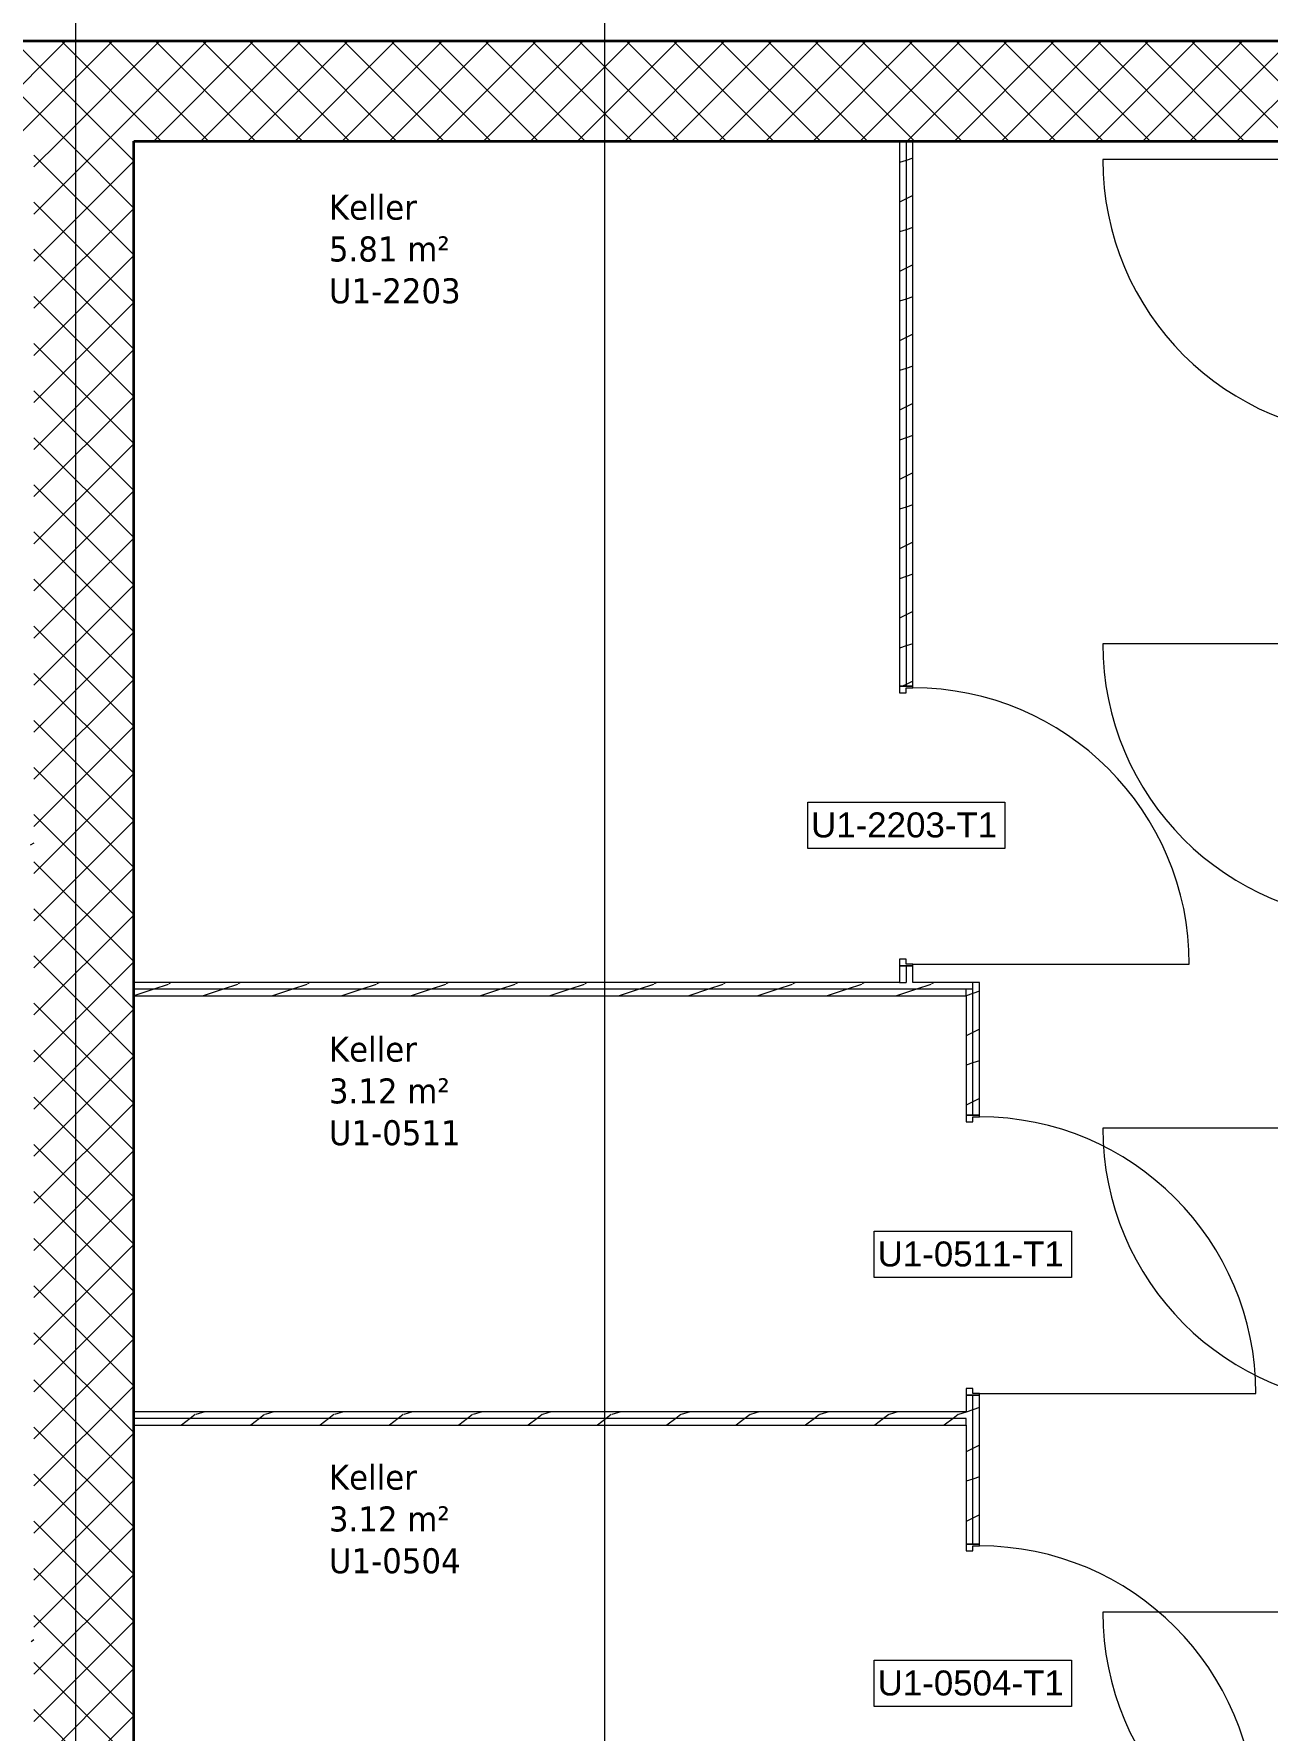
# Model space of a CAD drawing. Extents: x -982 to 937, y -179 to 616.
# Drawn here: x -160.2 to -86.1, y 421.2 to 523 of the extents above; entities that cross this region are included whole.
import ezdxf
from ezdxf.lldxf.tags import DXFTag

# ---------------------------------------------------------------- set-up
doc = ezdxf.new("R2010")
doc.units = 0
doc.layers.get('0').update_dxf_attribs({"lineweight": 13})
for name, color, linetype, lineweight in [('A-AREA-____-IDEN', 7, 'Continuous', 5), ('A-DOOR-____-IDEN', 7, 'Continuous', 5), ('A-DOOR-FRAM-MCUT', 7, 'Continuous', 9), ('A-DOOR-OPNG-OTLN', 7, 'Continuous', 9), ('A-WALL-____-MCUT', 7, 'Continuous', 35), ('A-WALL-____-PATT', 7, 'Continuous', 35), ('A-WALL-FNSH-MCUT', 7, 'Continuous', 35), ('S-GRID-____-OTLN', 7, 'Continuous', 5)]:
    doc.layers.add(name, color=color, linetype=linetype, lineweight=lineweight)
doc.styles.get("Standard").update_dxf_attribs({"font": 'arial.ttf'})
tags = doc.linetypes.add('_Rasterlinie_', pattern=[0.375, 0.2, -0.05, 0.075, -0.05]).pattern_tags.tags
tags[10:11] = [DXFTag(74, 4), DXFTag(75, 0), DXFTag(340, '0'), DXFTag(46, 1.0), DXFTag(50, 0.0), DXFTag(44, 0.0), DXFTag(45, 0.0)]
tags[8:9] = [DXFTag(74, 4), DXFTag(75, 0), DXFTag(340, '0'), DXFTag(46, 1.0), DXFTag(50, 0.0), DXFTag(44, 0.0), DXFTag(45, 0.0)]
tags[6:7] = [DXFTag(74, 4), DXFTag(75, 0), DXFTag(340, '0'), DXFTag(46, 1.0), DXFTag(50, 0.0), DXFTag(44, 0.0), DXFTag(45, 0.0)]
tags[4:5] = [DXFTag(74, 4), DXFTag(75, 0), DXFTag(340, '0'), DXFTag(46, 1.0), DXFTag(50, 0.0), DXFTag(44, 0.0), DXFTag(45, 0.0)]

# ---------------------------------------------------------------- blocks, each defined once
blk = doc.blocks.new('Referenz-A0UJ2GQRXE', base_point=(-954.02, -167.52))
at = {"layer": 'A-DOOR-____-IDEN', "color": 0, "linetype": 'Continuous', "ltscale": 0.13}
for p, q in [((-113.68, 476.91), (-101.84, 476.91)), ((-113.68, 474.13), (-113.68, 476.91)), ((-101.84, 476.91), (-101.84, 474.13)), ((-101.84, 474.13), (-113.68, 474.13)), ((-109.68, 451.15), (-97.84, 451.15)), ((-109.68, 448.37), (-109.68, 451.15)), ((-97.84, 451.15), (-97.84, 448.37)), ((-97.84, 448.37), (-109.68, 448.37)), ((-109.68, 425.39), (-97.84, 425.39)), ((-109.68, 422.61), (-109.68, 425.39)), ((-97.84, 425.39), (-97.84, 422.61)), ((-97.84, 422.61), (-109.68, 422.61))]:
    blk.add_line(p, q, dxfattribs=at)
at = {"layer": 'A-DOOR-FRAM-MCUT', "color": 0, "linetype": 'Continuous', "ltscale": 0.13}
for p, q in [((-107.36, 483.87), (-108.16, 483.87)), ((-108.16, 483.87), (-108.16, 483.47)), ((-107.76, 483.47), (-107.76, 483.77)), ((-107.76, 483.77), (-107.36, 483.77)), ((-107.36, 483.77), (-107.36, 483.87)), ((-108.16, 483.47), (-107.76, 483.47)), ((-107.76, 467.47), (-108.16, 467.47)), ((-108.16, 467.47), (-108.16, 467.07)), ((-107.76, 467.17), (-107.76, 467.47)), ((-108.16, 467.07), (-107.36, 467.07)), ((-107.36, 467.17), (-107.76, 467.17)), ((-107.36, 467.07), (-107.36, 467.17)), ((-103.36, 458.11), (-104.16, 458.11)), ((-104.16, 458.11), (-104.16, 457.71)), ((-104.16, 457.71), (-103.76, 457.71)), ((-103.76, 457.71), (-103.76, 458.01)), ((-103.76, 458.01), (-103.36, 458.01)), ((-103.36, 458.01), (-103.36, 458.11)), ((-103.76, 441.71), (-104.16, 441.71)), ((-104.16, 441.71), (-104.16, 441.31)), ((-104.16, 441.31), (-103.36, 441.31)), ((-103.76, 441.41), (-103.76, 441.71)), ((-103.36, 441.41), (-103.76, 441.41)), ((-103.36, 441.31), (-103.36, 441.41)), ((-103.36, 432.35), (-104.16, 432.35)), ((-104.16, 432.35), (-104.16, 431.95)), ((-104.16, 431.95), (-103.76, 431.95)), ((-103.76, 431.95), (-103.76, 432.25)), ((-103.76, 432.25), (-103.36, 432.25)), ((-103.36, 432.25), (-103.36, 432.35))]:
    blk.add_line(p, q, dxfattribs=at)
at = {"layer": 'A-DOOR-OPNG-OTLN', "color": 0, "linetype": 'Continuous', "ltscale": 0.13}
for p, q in [((-79.36, 515.49), (-95.96, 515.49)), ((-79.36, 486.42), (-95.96, 486.42)), ((-107.36, 467.17), (-90.76, 467.17)), ((-79.36, 457.34), (-95.96, 457.34)), ((-103.36, 441.41), (-86.76, 441.41)), ((-79.36, 428.27), (-95.96, 428.27))]:
    blk.add_line(p, q, dxfattribs=at)
for centre, major_axis in [((-79.36, 515.49), (-16.6, 0)), ((-79.36, 486.42), (-16.6, 0)), ((-107.36, 467.17), (16.6, 0)), ((-103.36, 441.41), (16.6, 0)), ((-79.36, 457.34), (-16.6, 0)), ((-103.36, 415.65), (16.6, 0)), ((-79.36, 428.27), (-16.6, 0))]:
    blk.add_ellipse(centre, major_axis=major_axis, ratio=1, start_param=0, end_param=1.570796, dxfattribs=at)
at = {"layer": 'A-WALL-____-MCUT', "color": 0, "linetype": 'Continuous', "ltscale": 0.35}
for p, q in [((246.34, 522.59), (-948.54, 522.59)), ((-154.16, 413.75), (-154.16, 516.59)), ((-154.16, 516.59), (-31.46, 516.59))]:
    blk.add_line(p, q, dxfattribs=at)
at = {"layer": 'A-WALL-____-MCUT', "color": 0, "linetype": 'Continuous', "lineweight": 9, "ltscale": 0.13}
for p, q in [((-107.76, 516.59), (-107.76, 483.87)), ((-107.76, 467.07), (-107.76, 466.07)), ((-103.76, 465.67), (-154.16, 465.67)), ((-108.16, 466.07), (-107.76, 466.07)), ((-104.16, 465.27), (-104.16, 465.67)), ((-103.76, 458.11), (-103.76, 466.07)), ((-103.76, 432.35), (-103.76, 441.31)), ((-104.16, 439.91), (-154.16, 439.91)), ((-104.16, 439.51), (-104.16, 439.91))]:
    blk.add_line(p, q, dxfattribs=at)
at = {"layer": 'A-WALL-____-PATT', "color": 0, "linetype": 'Continuous', "lineweight": 9, "ltscale": 0.13}
for p, q in [((-164.27, 516.59), (-158.27, 522.59)), ((-158.17, 516.59), (-164.17, 522.59)), ((-161.44, 516.59), (-155.44, 522.59)), ((-155.34, 516.59), (-161.34, 522.59)), ((-158.61, 516.59), (-152.61, 522.59)), ((-152.51, 516.59), (-158.51, 522.59)), ((-155.78, 516.59), (-149.78, 522.59)), ((-149.68, 516.59), (-155.68, 522.59)), ((-152.96, 516.59), (-146.96, 522.59)), ((-146.85, 516.59), (-152.85, 522.59)), ((-150.13, 516.59), (-144.13, 522.59)), ((-144.03, 516.59), (-150.03, 522.59)), ((-147.3, 516.59), (-141.3, 522.59)), ((-141.2, 516.59), (-147.2, 522.59)), ((-144.47, 516.59), (-138.47, 522.59)), ((-138.37, 516.59), (-144.37, 522.59)), ((-141.64, 516.59), (-135.64, 522.59)), ((-135.54, 516.59), (-141.54, 522.59)), ((-138.81, 516.59), (-132.81, 522.59)), ((-132.71, 516.59), (-138.71, 522.59)), ((-135.99, 516.59), (-129.99, 522.59)), ((-129.88, 516.59), (-135.88, 522.59)), ((-133.16, 516.59), (-127.16, 522.59)), ((-127.05, 516.59), (-133.05, 522.59)), ((-130.33, 516.59), (-124.33, 522.59)), ((-124.23, 516.59), (-130.23, 522.59)), ((-127.5, 516.59), (-121.5, 522.59)), ((-121.4, 516.59), (-127.4, 522.59)), ((-124.67, 516.59), (-118.67, 522.59)), ((-118.57, 516.59), (-124.57, 522.59)), ((-121.84, 516.59), (-115.84, 522.59)), ((-115.74, 516.59), (-121.74, 522.59)), ((-119.01, 516.59), (-113.01, 522.59)), ((-112.91, 516.59), (-118.91, 522.59)), ((-116.19, 516.59), (-110.19, 522.59)), ((-110.08, 516.59), (-116.08, 522.59)), ((-113.36, 516.59), (-107.36, 522.59)), ((-107.26, 516.59), (-113.26, 522.59)), ((-110.53, 516.59), (-104.53, 522.59)), ((-104.43, 516.59), (-110.43, 522.59)), ((-107.7, 516.59), (-101.7, 522.59)), ((-101.6, 516.59), (-107.6, 522.59)), ((-104.87, 516.59), (-98.87, 522.59)), ((-98.77, 516.59), (-104.77, 522.59)), ((-102.04, 516.59), (-96.04, 522.59)), ((-95.94, 516.59), (-101.94, 522.59)), ((-99.22, 516.59), (-93.22, 522.59)), ((-93.11, 516.59), (-99.11, 522.59)), ((-96.39, 516.59), (-90.39, 522.59)), ((-90.28, 516.59), (-96.28, 522.59)), ((-93.56, 516.59), (-87.56, 522.59)), ((-87.46, 516.59), (-93.46, 522.59)), ((-90.73, 516.59), (-84.73, 522.59)), ((-84.63, 516.59), (-90.63, 522.59)), ((-87.9, 516.59), (-81.9, 522.59)), ((-81.8, 516.59), (-87.8, 522.59)), ((-160.16, 515.05), (-158.61, 516.59)), ((-160.16, 512.22), (-155.78, 516.59)), ((-154.16, 512.58), (-158.17, 516.59)), ((-154.16, 515.41), (-155.34, 516.59)), ((-154.16, 509.76), (-160.16, 515.76)), ((-160.16, 509.39), (-154.16, 515.39)), ((-107.76, 515.44), (-108.16, 515.31)), ((-107.36, 515.58), (-107.76, 515.44)), ((-107.36, 513.34), (-107.76, 513.14)), ((-154.16, 506.93), (-160.16, 512.93)), ((-160.16, 506.56), (-154.16, 512.56)), ((-107.76, 513.14), (-108.16, 512.94)), ((-107.76, 511.28), (-108.16, 511.15)), ((-107.36, 511.41), (-107.76, 511.28)), ((-154.16, 504.1), (-160.16, 510.1)), ((-160.16, 503.73), (-154.16, 509.73)), ((-107.76, 508.97), (-108.16, 508.77)), ((-107.36, 509.17), (-107.76, 508.97)), ((-154.16, 501.27), (-160.16, 507.27)), ((-107.36, 507.25), (-107.76, 507.11)), ((-160.16, 500.9), (-154.16, 506.9)), ((-107.76, 507.11), (-108.16, 506.98)), ((-154.16, 498.44), (-160.16, 504.44)), ((-107.76, 504.81), (-108.16, 504.61)), ((-107.36, 505.01), (-107.76, 504.81)), ((-160.16, 498.08), (-154.16, 504.08)), ((-107.76, 502.95), (-108.16, 502.82)), ((-107.36, 503.08), (-107.76, 502.95)), ((-154.16, 495.61), (-160.16, 501.61)), ((-160.16, 495.25), (-154.16, 501.25)), ((-107.76, 500.64), (-108.16, 500.44)), ((-107.36, 500.84), (-107.76, 500.64)), ((-154.16, 492.79), (-160.16, 498.79)), ((-160.16, 492.42), (-154.16, 498.42)), ((-107.76, 498.78), (-108.16, 498.65)), ((-107.36, 498.92), (-107.76, 498.78)), ((-107.76, 496.48), (-108.16, 496.28)), ((-107.36, 496.68), (-107.76, 496.48)), ((-154.16, 489.96), (-160.16, 495.96)), ((-160.16, 489.59), (-154.16, 495.59)), ((-107.76, 494.62), (-108.16, 494.49)), ((-107.36, 494.75), (-107.76, 494.62)), ((-154.16, 487.13), (-160.16, 493.13)), ((-160.16, 486.76), (-154.16, 492.76)), ((-107.76, 492.31), (-108.16, 492.11)), ((-107.36, 492.51), (-107.76, 492.31)), ((-154.16, 484.3), (-160.16, 490.3)), ((-160.16, 483.93), (-154.16, 489.93)), ((-107.76, 490.45), (-108.16, 490.32)), ((-107.36, 490.59), (-107.76, 490.45)), ((-107.76, 488.15), (-108.16, 487.95)), ((-107.36, 488.35), (-107.76, 488.15)), ((-154.16, 481.47), (-160.16, 487.47)), ((-160.16, 481.11), (-154.16, 487.11)), ((-107.76, 486.29), (-108.16, 486.16)), ((-107.36, 486.42), (-107.76, 486.29)), ((-154.16, 478.64), (-160.16, 484.64)), ((-160.16, 478.28), (-154.16, 484.28)), ((-107.76, 483.98), (-107.98, 483.87)), ((-107.36, 484.18), (-107.76, 483.98)), ((-154.16, 475.81), (-160.16, 481.81)), ((-160.16, 475.45), (-154.16, 481.45)), ((-154.16, 472.99), (-160.16, 478.99)), ((-160.16, 472.62), (-154.16, 478.62)), ((-154.16, 470.16), (-160.16, 476.16)), ((-160.16, 469.79), (-154.16, 475.79)), ((-160.16, 474.44), (-160.39, 474.33)), ((-154.16, 467.33), (-160.16, 473.33)), ((-160.16, 466.96), (-154.16, 472.96)), ((-154.16, 464.5), (-160.16, 470.5)), ((-160.16, 464.13), (-154.16, 470.13)), ((-154.16, 461.67), (-160.16, 467.67)), ((-160.16, 461.31), (-154.16, 467.31)), ((-152.95, 465.67), (-154.15, 465.27)), ((-152.1, 465.96), (-152.95, 465.67)), ((-151.91, 466.07), (-152.06, 466)), ((-148.79, 465.67), (-149.99, 465.27)), ((-147.94, 465.96), (-148.79, 465.67)), ((-147.74, 466.07), (-147.89, 466)), ((-144.62, 465.67), (-145.82, 465.27)), ((-143.77, 465.96), (-144.62, 465.67)), ((-143.58, 466.07), (-143.73, 466)), ((-140.46, 465.67), (-141.66, 465.27)), ((-139.61, 465.96), (-140.46, 465.67)), ((-139.41, 466.07), (-139.56, 466)), ((-136.29, 465.67), (-137.49, 465.27)), ((-135.44, 465.96), (-136.29, 465.67)), ((-135.25, 466.07), (-135.4, 466)), ((-132.13, 465.67), (-133.33, 465.27)), ((-131.28, 465.96), (-132.13, 465.67)), ((-131.08, 466.07), (-131.23, 466)), ((-127.96, 465.67), (-129.16, 465.27)), ((-127.11, 465.96), (-127.96, 465.67)), ((-126.92, 466.07), (-127.07, 466)), ((-123.8, 465.67), (-125, 465.27)), ((-122.95, 465.96), (-123.8, 465.67)), ((-122.75, 466.07), (-122.9, 466)), ((-119.63, 465.67), (-120.83, 465.27)), ((-118.78, 465.96), (-119.63, 465.67)), ((-118.59, 466.07), (-118.74, 466)), ((-115.47, 465.67), (-116.67, 465.27)), ((-114.62, 465.96), (-115.47, 465.67)), ((-114.42, 466.07), (-114.57, 466)), ((-111.31, 465.67), (-112.51, 465.27)), ((-110.45, 465.96), (-111.31, 465.67)), ((-110.26, 466.07), (-110.41, 466)), ((-107.14, 465.67), (-108.34, 465.27)), ((-106.29, 465.96), (-107.14, 465.67)), ((-106.09, 466.07), (-106.24, 466)), ((-103.76, 465.41), (-104.16, 465.28)), ((-103.36, 465.55), (-103.76, 465.41)), ((-154.16, 458.84), (-160.16, 464.84)), ((-160.16, 458.48), (-154.16, 464.48)), ((-104.16, 465.28), (-104.18, 465.27)), ((-103.76, 463.08), (-104.16, 462.88)), ((-103.36, 463.28), (-103.76, 463.08)), ((-154.16, 456.02), (-160.16, 462.02)), ((-160.16, 455.65), (-154.16, 461.65)), ((-103.36, 461.38), (-103.76, 461.25)), ((-103.76, 461.25), (-104.16, 461.11)), ((-154.16, 453.19), (-160.16, 459.19)), ((-160.16, 452.82), (-154.16, 458.82)), ((-103.76, 458.91), (-104.16, 458.71)), ((-103.36, 459.11), (-103.76, 458.91)), ((-154.16, 450.36), (-160.16, 456.36)), ((-160.16, 449.99), (-154.16, 455.99)), ((-154.16, 447.53), (-160.16, 453.53)), ((-160.16, 447.16), (-154.16, 453.16)), ((-154.16, 444.7), (-160.16, 450.7)), ((-160.16, 444.34), (-154.16, 450.34)), ((-154.16, 441.87), (-160.16, 447.87)), ((-160.16, 441.51), (-154.16, 447.51)), ((-154.16, 439.05), (-160.16, 445.05)), ((-160.16, 438.68), (-154.16, 444.68)), ((-154.16, 436.22), (-160.16, 442.22)), ((-160.16, 435.85), (-154.16, 441.85)), ((-154.07, 440.31), (-154.16, 440.28)), ((-150.47, 440.14), (-150.77, 439.91)), ((-149.9, 440.31), (-150.44, 440.14)), ((-146.3, 440.14), (-146.6, 439.91)), ((-145.74, 440.31), (-146.27, 440.14)), ((-142.14, 440.14), (-142.44, 439.91)), ((-141.57, 440.31), (-142.11, 440.14)), ((-137.97, 440.14), (-138.27, 439.91)), ((-137.41, 440.31), (-137.94, 440.14)), ((-133.81, 440.14), (-134.11, 439.91)), ((-133.24, 440.31), (-133.77, 440.14)), ((-129.64, 440.14), (-129.94, 439.91)), ((-129.08, 440.31), (-129.61, 440.14)), ((-125.48, 440.14), (-125.78, 439.91)), ((-124.91, 440.31), (-125.44, 440.14)), ((-121.31, 440.14), (-121.61, 439.91)), ((-120.75, 440.31), (-121.28, 440.14)), ((-117.14, 440.14), (-117.45, 439.91)), ((-116.59, 440.31), (-117.11, 440.14)), ((-112.98, 440.14), (-113.28, 439.91)), ((-112.42, 440.31), (-112.95, 440.14)), ((-108.81, 440.14), (-109.12, 439.91)), ((-108.26, 440.31), (-108.78, 440.14)), ((-104.65, 440.14), (-104.95, 439.91)), ((-104.16, 440.29), (-104.62, 440.14)), ((-103.76, 440.42), (-104.16, 440.29)), ((-103.36, 440.56), (-103.76, 440.42)), ((-154.16, 433.39), (-160.16, 439.39)), ((-160.16, 433.02), (-154.16, 439.02)), ((-150.77, 439.91), (-151.3, 439.51)), ((-146.6, 439.91), (-147.13, 439.51)), ((-142.44, 439.91), (-142.97, 439.51)), ((-138.27, 439.91), (-138.8, 439.51)), ((-134.11, 439.91), (-134.64, 439.51)), ((-129.94, 439.91), (-130.47, 439.51)), ((-125.78, 439.91), (-126.31, 439.51)), ((-121.61, 439.91), (-122.14, 439.51)), ((-117.45, 439.91), (-117.98, 439.51)), ((-113.28, 439.91), (-113.81, 439.51)), ((-109.12, 439.91), (-109.65, 439.51)), ((-104.95, 439.91), (-105.48, 439.51)), ((-103.76, 438.09), (-104.16, 437.89)), ((-103.36, 438.29), (-103.76, 438.09)), ((-154.16, 430.56), (-160.16, 436.56)), ((-160.16, 430.19), (-154.16, 436.19)), ((-103.76, 436.26), (-104.16, 436.13)), ((-103.36, 436.39), (-103.76, 436.26)), ((-103.76, 433.92), (-104.16, 433.72)), ((-103.36, 434.12), (-103.76, 433.92)), ((-154.16, 427.73), (-160.16, 433.73)), ((-160.16, 427.37), (-154.16, 433.37)), ((-154.16, 424.9), (-160.16, 430.9)), ((-160.16, 424.54), (-154.16, 430.54)), ((-154.16, 422.07), (-160.16, 428.07)), ((-160.16, 421.71), (-154.16, 427.71)), ((-160.16, 426.62), (-160.33, 426.49)), ((-154.16, 419.25), (-160.16, 425.25)), ((-160.16, 418.88), (-154.16, 424.88)), ((-154.16, 416.42), (-160.16, 422.42)), ((-160.16, 416.05), (-154.16, 422.05))]:
    blk.add_line(p, q, dxfattribs=at)
at = {"layer": 'A-WALL-FNSH-MCUT', "color": 0, "linetype": 'Continuous', "lineweight": 9, "ltscale": 0.13}
for p, q in [((-108.16, 516.59), (-108.16, 483.87)), ((-107.36, 483.87), (-107.36, 516.59)), ((-108.16, 483.87), (-107.36, 483.87)), ((-107.36, 467.07), (-108.16, 467.07)), ((-108.16, 467.07), (-108.16, 466.07)), ((-107.36, 466.07), (-107.36, 467.07)), ((-108.16, 466.07), (-154.16, 466.07)), ((-103.36, 466.07), (-107.36, 466.07)), ((-103.36, 458.11), (-103.36, 466.07)), ((-154.16, 465.27), (-104.16, 465.27)), ((-104.16, 465.27), (-104.16, 458.11)), ((-104.16, 458.11), (-103.36, 458.11)), ((-104.16, 441.31), (-104.16, 440.31)), ((-103.36, 441.31), (-104.16, 441.31)), ((-103.36, 432.35), (-103.36, 441.31)), ((-104.16, 440.31), (-154.16, 440.31)), ((-154.16, 439.51), (-104.16, 439.51)), ((-104.16, 439.51), (-104.16, 432.35)), ((-104.16, 432.35), (-103.36, 432.35))]:
    blk.add_line(p, q, dxfattribs=at)
at = {"layer": 'S-GRID-____-OTLN', "color": 0, "linetype": '_Rasterlinie_', "ltscale": 0.13}
for p, q in [((-157.66, 606.16), (-157.66, 205.98)), ((-125.86, -167.52), (-125.86, 592.59))]:
    blk.add_line(p, q, dxfattribs=at)
at = {"layer": 'A-AREA-____-IDEN', "color": 0, "linetype": 'Continuous', "ltscale": 0.13, "char_height": 1.5, "attachment_point": 1}
for s, insert in [('{\\W0.9;\\fVerdana;Keller}', (-142.44, 513.38)), ('{\\W0.9;\\fVerdana;5.81 m²}', (-142.44, 510.87)), ('{\\W0.9;\\fVerdana;U1-2203}', (-142.44, 508.36)), ('{\\W0.9;\\fVerdana;Keller}', (-142.44, 462.83)), ('{\\W0.9;\\fVerdana;3.12 m²}', (-142.44, 460.32)), ('{\\W0.9;\\fVerdana;U1-0511}', (-142.44, 457.81)), ('{\\W0.9;\\fVerdana;Keller}', (-142.44, 437.13)), ('{\\W0.9;\\fVerdana;3.12 m²}', (-142.44, 434.62)), ('{\\W0.9;\\fVerdana;U1-0504}', (-142.44, 432.11))]:
    blk.add_mtext(s, dxfattribs=dict(at, insert=insert))
at = {"layer": 'A-DOOR-____-IDEN', "color": 0, "linetype": 'Continuous', "ltscale": 0.13, "char_height": 1.5, "attachment_point": 1}
for s, insert in [('{\\fArial;U1-2203-T1}', (-113.48, 476.29)), ('{\\fArial;U1-0511-T1}', (-109.48, 450.53)), ('{\\fArial;U1-0504-T1}', (-109.48, 424.77))]:
    blk.add_mtext(s, dxfattribs=dict(at, insert=insert))

msp = doc.modelspace()

# ---------------------------------------------------------------- block references
at = {"color": 9, "lineweight": 25, "ltscale": 0.25, "true_color": 0xc0c0c0}
msp.add_blockref('Referenz-A0UJ2GQRXE', (-954.02, -167.52), dxfattribs=at)

doc.saveas('drawing.dxf')
